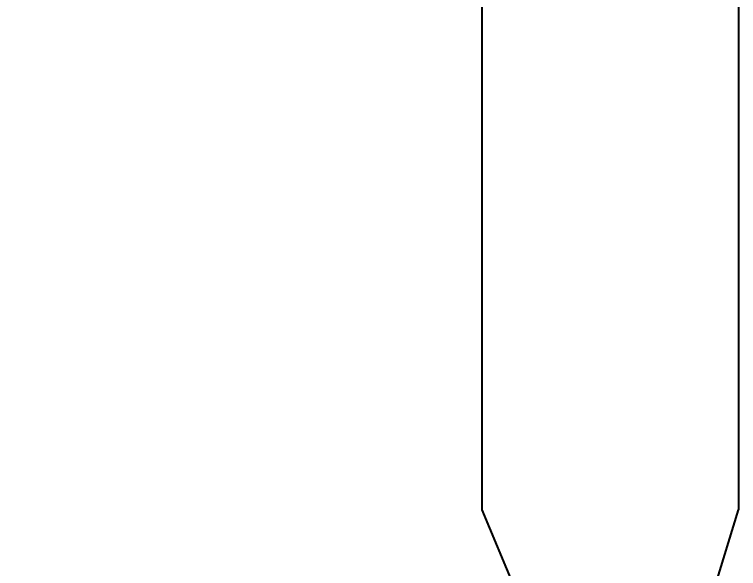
# Model space of a CAD drawing. Header units: millimetres. Extents: x 324 to 7054, y -67 to 2159.
# Drawn here: x 6111.3 to 6161.9, y 1215 to 1253.7 of the extents above; entities that cross this region are included whole.
import ezdxf
from ezdxf import colors
from ezdxf.entities.mleader import LeaderData, LeaderLine
from ezdxf.math import Vec2, Vec3

# ---------------------------------------------------------------- set-up
doc = ezdxf.new("R2010")
doc.units = ezdxf.units.MM
doc.header["$LTSCALE"] = 153.67
doc.layers.get('0').update_dxf_attribs({"linetype": 'CONTINUOUS'})
doc.layers.add('02___PRT_ALL_AXES', color=7, linetype='CONTINUOUS')
doc.styles.get("Standard").update_dxf_attribs({"font": 'times.ttf'})

msp = doc.modelspace()

# ---------------------------------------------------------------- linework, layer by layer
at = {"layer": '02___PRT_ALL_AXES', "linetype": 'ByBlock'}
for p, q in [((6143.98871, 1494.75635), (6143.98871, 1219.08391)), ((6161.92854, 1480.00478), (6161.92854, 1219.08391)), ((6143.98871, 1219.08391), (6147.01333, 1211.80751)), ((6159.70392, 1211.80751), (6161.92854, 1219.08391))]:
    msp.add_line(p, q, dxfattribs=at)

# ---------------------------------------------------------------- leaders
at = {"linetype": 'ByBlock'}
ml = msp.add_multileader_mtext('Standard', dxfattribs=at)
ml.set_content('\\A1;3/8"-16 UNC/M10(X8NOS)\\PON PCD 294')
ml.set_leader_properties(linetype='ByLayer')
ml.build(insert=Vec2(0, 0))
ml.multileader.update_dxf_attribs({"text_right_attachment_type": 6, "arrow_head_size": 10})
ctx = ml.context
ctx.base_point, ctx.char_height, ctx.arrow_head_size, ctx.plane_origin = Vec3(5815.96705, 1260.04779), 10, 10, Vec3(6136.65862, 1356.97699)
ctx.right_attachment, ctx.text_align_type = 6, 2
notes = []
notes.append((ctx, [(0, (1, 1, 0), (5995.62387, 1254.80987), (-1, 0), 8, [(0, [(6136.65862, 1356.97699)], 0, [])])]))
ctx.mtext.insert, ctx.mtext.alignment, ctx.mtext.flow_direction = Vec3(5985.62387, 1265.28571), 3, 5
for ctx, leaders in notes:
    for number, flags, end, landing, length, lines in leaders:
        leader = LeaderData()
        leader.index, (leader.has_last_leader_line, leader.has_dogleg_vector, leader.attachment_direction) = number, flags
        leader.last_leader_point, leader.dogleg_vector, leader.dogleg_length = Vec3(end), Vec3(landing), length
        for number, points, colour, breaks in lines:
            line = LeaderLine()
            line.index, line.vertices, line.color, line.breaks = number, Vec3.list(points), colors.encode_raw_color(colour), breaks
            leader.lines.append(line)
        ctx.leaders.append(leader)

doc.saveas('drawing.dxf')
